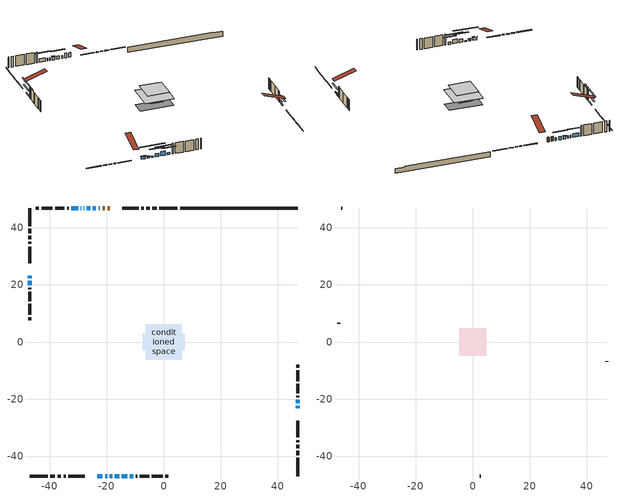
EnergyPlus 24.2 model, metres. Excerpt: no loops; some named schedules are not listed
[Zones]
conditioned space
 floor outside (Floor1 construction): -2.82,-2.82 -2.82,2.82 2.82,2.82 2.82,-2.82 z0.15
 floor adiabatic (AdiabaticFloorConstruction): -6.26,-6.26 -6.26,6.26 6.26,6.26 6.26,-6.26 z2.59
 floor foundation (Slab1 construction): -7.37,-2.95 -7.37,2.95 7.37,2.95 7.37,-2.95 z-2.29
 wall outside (RimJoist1 construction): 4.81,46.99 -1.51,46.99 / -46.99,-46.99 -40.67,-46.99 / -46.99,46.99 -46.99,40.67 / 46.99,-46.99 46.99,-40.67 z0.15:0.45
 wall outside (RimJoist2 construction): -2.44,46.99 -4.04,46.99 / -39.74,-46.99 -38.14,-46.99 / -46.99,39.74 -46.99,38.14 / 46.99,-39.74 46.99,-38.14 z0.15:0.45
 wall outside (RimJoist3 construction): -4.97,46.99 -6.11,46.99 / -37.21,-46.99 -36.07,-46.99 / -46.99,37.21 -46.99,36.07 / 46.99,-37.21 46.99,-36.07 z0.15:0.45
 wall outside (RimJoist4 construction): -7.04,46.99 -7.81,46.99 / -35.14,-46.99 -34.37,-46.99 / -46.99,35.14 -46.99,34.37 / 46.99,-35.14 46.99,-34.37 z0.15:0.45
 wall outside (RimJoist5 construction): -8.74,46.99 -14.56,46.99 / -33.44,-46.99 -27.62,-46.99 / -46.99,33.44 -46.99,27.62 / 46.99,-33.44 46.99,-27.62 z0.15:0.45
 wall outside (AdiabaticWallConstruction 1): -18.88,46.99 -19.68,46.99 / -20.61,46.99 -21.44,46.99 z0.15:2.18
 wall outside (AdiabaticWallConstruction): -22.36,46.99 -22.85,46.99 / -27.87,46.99 -28.04,46.99 / -28.96,46.99 -29.1,46.99 z0.15:1.37; -23.78,46.99 -24.9,46.99 / -25.82,46.99 -26.94,46.99 z0.15:1.57; -23.3,-46.99 -21.52,-46.99 z0.15:1.32; -20.59,-46.99 -19.78,-46.99 z0.15:0.81; -46.99,23.3 -46.99,22.43 z0.15:0.61; -18.85,-46.99 -18.09,-46.99 / -46.99,21.51 -46.99,19.98 z0.15:0.66; -30.03,46.99 -32.47,46.99 z0.15:1.78; 46.99,-23.3 46.99,-22.43 z0.15:0.91; -17.16,-46.99 -15.69,-46.99 z0.15:1.62; -14.76,-46.99 -12.83,-46.99 z0.15:2.08; -11.9,-46.99 -10.73,-46.99 z0.15:1.12; 46.99,-21.51 46.99,-20.29 z0.15:1.07
 wall outside (Wall1 construction): -33.4,46.99 -33.88,46.99 / -9.8,-46.99 -9.32,-46.99 / -46.99,19.05 -46.99,18.57 / 46.99,-19.36 46.99,-18.87 z0.15:5.03
 wall outside (Wall2 construction): -34.81,46.99 -38.12,46.99 / -8.39,-46.99 -5.08,-46.99 / -46.99,17.64 -46.99,14.33 / 46.99,-17.94 46.99,-14.63 z0.15:5.03
 wall outside (Wall3 construction): -39.05,46.99 -42.82,46.99 / -4.15,-46.99 -0.38,-46.99 / -46.99,13.4 -46.99,9.63 / 46.99,-13.7 46.99,-9.93 z0.15:5.03
 wall outside (Wall4 construction): -43.75,46.99 -44.81,46.99 / 0.55,-46.99 1.61,-46.99 / -46.99,8.7 -46.99,7.64 / 46.99,-9 46.99,-7.94 z0.15:5.03
 wall foundation (FoundationWall1 construction): 5.74,46.99,-2.29 5.74,46.99,0.15 42.87,46.99,0.15 42.87,46.99,-0.13 46.99,46.99,-0.13 46.99,46.99,-2.29
 window (WindowConstruction 11): -22.37,46.99 -22.85,46.99 z0.15:1.37
 window (WindowConstruction 6): -23.78,46.99 -24.9,46.99 z0.15:1.57
 window (WindowConstruction 7): -25.83,46.99 -26.94,46.99 z0.15:1.57
 window (WindowConstruction 8): -23.3,-46.99 -21.52,-46.99 z0.15:1.32
 window (WindowConstruction 9): -20.59,-46.99 -19.78,-46.99 z0.15:0.81
 window (WindowConstruction 10): -46.99,23.3 -46.99,22.44 z0.15:0.61
 window (WindowConstruction 14): -18.85,-46.99 -18.09,-46.99 z0.15:0.66
 window (WindowConstruction 15): -46.99,21.51 -46.99,19.98 z0.15:0.66
 window (WindowConstruction 12): -27.87,46.99 -28.03,46.99 z0.15:1.37
 window (WindowConstruction 13): -28.96,46.99 -29.1,46.99 z0.15:1.37
 window (WindowConstruction): -30.03,46.99 -32.47,46.99 z0.15:1.77
 window (WindowConstruction 1): 46.99,-23.3 46.99,-22.44 z0.15:0.91
 window (WindowConstruction 2): -17.16,-46.99 -15.69,-46.99 z0.15:1.62
 window (WindowConstruction 3): -14.76,-46.99 -12.83,-46.99 z0.15:2.08
 window (WindowConstruction 4): -11.9,-46.99 -10.73,-46.99 z0.15:1.12
 window (WindowConstruction 5): 46.99,-21.51 46.99,-20.29 z0.15:1.06
 door (Door): -18.88,46.99 -19.68,46.99 z0.15:2.18
 door (Door 1): -20.61,46.99 -21.44,46.99 z0.15:2.18
 ceiling adiabatic (AdiabaticFloorConstruction): 6.26,-6.26 6.26,6.26 -6.26,6.26 -6.26,-6.26 z2.59
attic - vented
 floor to conditioned space (Floor2 construction Reversed): -4.8,-4.8 -4.8,4.8 4.8,4.8 4.8,-4.8 z5.03
 wall outside (Wall5 construction): -45.74,46.99 -46.07,46.99 / 2.54,-46.99 2.87,-46.99 / -46.99,6.71 -46.99,6.39 / 46.99,-7.01 46.99,-6.69 z0.15:5.03
 roof outside (Roof1 construction): -17.95,46.99,5.03 -17.95,37.65,8.14 -15.49,37.65,8.14 -15.49,46.99,5.03; -24.23,-46.99,5.03 -24.23,-37.65,8.14 -26.69,-37.65,8.14 -26.69,-46.99,5.03; -46.99,24.23,5.03 -37.65,24.23,8.14 -37.65,26.69,8.14 -46.99,26.69,5.03; 46.99,-24.23,5.03 37.65,-24.23,8.14 37.65,-26.69,8.14 46.99,-26.69,5.03
shading: -27.39,46.99 -21.29,46.99 -21.29,47.41 -27.39,47.41 z4.06; -27.14,46.99 -25.62,46.99 -25.62,47.41 -27.14,47.41 z1.77; -21.32,-46.99 -23.5,-46.99 -23.5,-47.41 -21.32,-47.41 z1.52; -19.58,-46.99 -20.79,-46.99 -20.79,-47.41 -19.58,-47.41 z1.01; -46.99,19.94 -46.99,25.79 -47.41,25.79 -47.41,19.94 z3.1; -12.98,-46.99 -23.96,-46.99 -23.96,-47.41 -12.98,-47.41 z5.77; -46.99,14.87 -46.99,26.62 -47.41,26.62 -47.41,14.87 z5.77; -34.96,46.99 -27.54,46.99 -27.54,47.41 -34.96,47.41 z4.26; 46.99,-19.95 46.99,-25.79 47.41,-25.79 47.41,-19.95 z3.4; -13.2,-46.99 -19.65,-46.99 -19.65,-47.41 -13.2,-47.41 z4.11; -10.34,-46.99 -17.25,-46.99 -17.25,-47.41 -10.34,-47.41 z4.57; -8.24,-46.99 -14.39,-46.99 -14.39,-47.41 -8.24,-47.41 z3.61; 46.99,-20.09 46.99,-21.71 47.41,-21.71 47.41,-20.09 z1.27
[Building]
Building 1: Terrain=Suburbs
[Site:Location]
Ottawa Intl AP_ON: Latitude {deg}=45.32; Longitude {deg}=-75.67; Time Zone {hr}=-5; Elevation {m}=115; Keep Site Location Information=Yes
[Site:GroundTemperature:Shallow]
1.18808, -1.19398, -1.38475, -0.254337, 4.28362, 8.80044, 12.7163, 15.1969, 15.4076, 13.3901, 9.57408, 5.19582
[Site:WaterMainsTemperature]
Calculation Method=Schedule; Temperature Schedule=mains temperature schedule
[Material] Roughness=Rough; Thermal Absorptance=0.9
Name | Thickness {m} | Conductivity {W/m-K} | Density {kg/m3} | Specific Heat {J/kg-K} | Solar Absorptance | Visible Absorptance
asphalt or fiberglass shingles | 0.00635 | 0.162714 | 1121.4 | 1465.45 | 0.4 | 0.4
ceiling loosefill ins | 0.169333 | 0.0480833 | 16.02 | 1046.75 | 0.7 | 0.7
ceiling stud and cavity | 0.1397 | 0.150545 | 65.682 | 1177.47 | 0.7 | 0.7
concrete 4.0 in. | 0.1016 | 1.803125 | 2242.8 | 837.4 | 0.7 | 0.7
concrete 8.0 in. | 0.2032 | 1.803125 | 2242.8 | 837.4 | 0.7 | 0.7
door material | 0.04445 | 0.327969 | 512.64 | 1214.23 | 0.7 | 0.7
exterior vertical ins | 0.0220378 | 0.029427 | 32.04 | 1214.23 | 0.7 | 0.7
floor covering | 0.0127 | 0.0433444 | 54.468 | 1339.84 | 0.6 | 0.6
floor rigid ins; rim joist rigid ins | 0.051816 | 0.029427 | 32.04 | 1214.23 | 0.7 | 0.7
floor rigid ins 1; wall rigid ins | 0.512978 | 0.029427 | 32.04 | 1214.23 | 0.7 | 0.7
floor stud and cavity | 0.1397 | 0.106038 | 92.3553 | 1139.71 | 0.7 | 0.7
floor stud and cavity 1 | 0.1397 | 1.75129 | 37.0049 | 1207.88 | 0.7 | 0.7
furniture material conditioned space 1 | 0.1524 | 0.115458 | 640.8 | 1214.23 | 0.6 | 0.6
gypsum board | 0.0127 | 0.160291 | 801 | 837.4 | 0.6 | 0.6
gypsum board 1 | 0.0127 | 0.160291 | 801 | 837.4 | 0.7 | 0.7
osb sheathing 0.5 in. | 0.0127 | 0.115458 | 512.64 | 1214.23 | 0.7 | 0.7
osb sheathing 0.75 in. | 0.01905 | 0.115458 | 512.64 | 1214.23 | 0.7 | 0.7
osb sheathing 2.0 in. | 0.0508 | 0.115458 | 512.64 | 1214.23 | 0.7 | 0.7
rim joist stud and cavity | 0.0508 | 0.0292424 | 125.044 | 1163.47 | 0.6 | 0.6
rim joist stud and cavity 1 | 0.0508 | 0.0294214 | 125.044 | 1163.47 | 0.6 | 0.6
rim joist stud and cavity 2 | 0.0508 | 0.301842 | 125.044 | 1163.47 | 0.6 | 0.6
rim joist stud and cavity 3 | 0.0508 | 0.103237 | 50.32683 | 1063.81 | 0.6 | 0.6
rim joist stud and cavity 4 | 0.0508 | 0.0296634 | 125.044 | 1163.47 | 0.6 | 0.6
wall stud and cavity | 0.1397 | 0.0879583 | 139.0536 | 1170.24 | 0.7 | 0.7
wall stud and cavity 1 | 0.1397 | 0.0929022 | 139.0536 | 1170.24 | 0.7 | 0.7
wall stud and cavity 2 | 0.1397 | 0.0943382 | 139.0536 | 1170.24 | 0.7 | 0.7
wall stud and cavity 3 | 0.1397 | 0.0849447 | 139.0536 | 1170.24 | 0.7 | 0.7
wall stud and cavity 4 | 0.0889 | 6.1454 | 50.32683 | 1063.81 | 0.6 | 0.6
wall stud and cavity 5 | 0.0889 | 0.380278 | 52.3479 | 1209.89 | 0.7 | 0.7
wall stud and cavity 6 | 0.0889 | 0.391764 | 83.0341 | 1211.67 | 0.7 | 0.7
wood siding | 0.0254 | 0.102417 | 544.68 | 1172.36 | 0.4 | 0.4
wood siding 1 | 0.00254 | 0.102417 | 544.68 | 1172.36 | 0.4 | 0.4
wood siding 2; wood siding 3; wood siding 4 | 0.0254 | 0.102417 | 544.68 | 1172.36 | 0.7 | 0.7
[WindowMaterial:SimpleGlazingSystem]
Name | U-Factor {W/m2-K} | Solar Heat Gain Coefficient
WindowMaterial | 3.296079 | 0.7
WindowMaterial 1 | 5.17606 | 0.63
WindowMaterial 10 | 3.30687 | 0.61
WindowMaterial 11 | 3.31141 | 0.43
WindowMaterial 12 | 3.30232 | 0.43
WindowMaterial 13 | 4.7911 | 0.64
WindowMaterial 2 | 2.961077 | 0.6
WindowMaterial 3 | 2.97868 | 0.59
WindowMaterial 4 | 2.99855 | 0.54
WindowMaterial 5 | 3.80653 | 0.69
WindowMaterial 6 | 2.91792 | 0.67
WindowMaterial 7 | 3.557267 | 0.7
WindowMaterial 8 | 4.210237 | 0.66
WindowMaterial 9 | 3.00934 | 0.57
[Construction]
AdiabaticFloorConstruction: floor stud and cavity 1, floor rigid ins 1, osb sheathing 0.75 in., floor covering
AdiabaticWallConstruction: wood siding 3, wall rigid ins, wall stud and cavity 5, gypsum board
AdiabaticWallConstruction 1: wood siding 4, wall rigid ins, wall stud and cavity 5, gypsum board
Door; Door 1: door material
Floor1 construction: floor stud and cavity, floor rigid ins, osb sheathing 0.75 in., floor covering
Floor2 construction Reversed: gypsum board, ceiling stud and cavity, ceiling loosefill ins
FoundationWall1 construction: concrete 8.0 in., gypsum board 1
furniture construction conditioned space 1: furniture material conditioned space 1
PartitionWallConstruction: gypsum board, wall stud and cavity 6, gypsum board
RimJoist1 construction: wood siding 2, osb sheathing 2.0 in., rim joist stud and cavity
RimJoist2 construction: wood siding 2, osb sheathing 2.0 in., rim joist stud and cavity 1
RimJoist3 construction: wood siding 2, rim joist rigid ins, osb sheathing 2.0 in., rim joist stud and cavity 2
RimJoist4 construction: wood siding 2, rim joist stud and cavity 3
RimJoist5 construction: wood siding 2, osb sheathing 2.0 in., rim joist stud and cavity 4
Roof1 construction: asphalt or fiberglass shingles
Slab1 construction: concrete 4.0 in.
Wall1 construction: wood siding, osb sheathing 0.5 in., wall stud and cavity, gypsum board
Wall2 construction: wood siding, osb sheathing 0.5 in., wall stud and cavity 1, gypsum board
Wall3 construction: wood siding, osb sheathing 0.5 in., wall stud and cavity 2, gypsum board
Wall4 construction: wood siding, osb sheathing 0.5 in., wall stud and cavity 3, gypsum board
Wall5 construction: wood siding 1, wall stud and cavity 4
WindowConstruction: WindowMaterial
WindowConstruction 1: WindowMaterial 1
WindowConstruction 10: WindowMaterial 9
WindowConstruction 11: WindowMaterial 10
WindowConstruction 12: WindowMaterial 11
WindowConstruction 13: WindowMaterial 12
WindowConstruction 14; WindowConstruction 15: WindowMaterial 13
WindowConstruction 2: WindowMaterial 2
WindowConstruction 3: WindowMaterial 3
WindowConstruction 4: WindowMaterial 4
WindowConstruction 5: WindowMaterial 5
WindowConstruction 6; WindowConstruction 7: WindowMaterial 6
WindowConstruction 8: WindowMaterial 7
WindowConstruction 9: WindowMaterial 8
[Zone] Multiplier=1; Part of Total Floor Area=Yes
Name | Volume {m3}
attic - vented | 46.5993
conditioned space | 647.2
[Space]
Name | Zone | Volume {m3}
attic - vented 1 | attic - vented | 46.5993
conditioned space 1 | conditioned space | 647.2
[ZoneInfiltration:EffectiveLeakageArea]
infil attic - vented 1: Zone or Space=attic - vented 1; Schedule=Always On Discrete; Effective Air Leakage Area {cm2}=3878.74; Stack Coefficient=0.000555814; Wind Coefficient=1.59289e-05
[ZoneMixing]
whole house fan mix: Zone or Space=attic - vented; Schedule=Always On Continuous; Design Flow Rate Calculation Method=Flow/Zone; Design Flow Rate {m3/s}=0; Source Zone or Space=conditioned space
[SurfaceProperty:ExposedFoundationPerimeter]
Slab1: Exposed Perimeter Calculation Method=TotalExposedPerimeter; Total Exposed Perimeter {m}=41.251
[InternalMass] Zone or ZoneList=conditioned space; Space or SpaceList=conditioned space 1
Name | Construction | Surface Area {m2}
furniture mass conditioned space 1 | furniture construction conditioned space 1 | 110.072
partition wall mass | PartitionWallConstruction | 275.18
[Lights]
interior lighting: Zone or ZoneList or Space or SpaceList=conditioned space 1; Schedule=interior lighting schedule; Design Level Calculation Method=LightingLevel; Lighting Level {W}=343.2; Return Air Fraction=0; Fraction Radiant=0.6; Fraction Visible=0.2; Fraction Replaceable=1
[People]
occupants: Zone or ZoneList or Space or SpaceList=conditioned space 1; Number of People Schedule=occupants schedule; Number of People Calculation Method=People; Number of People=3; Fraction Radiant=0.314171; Sensible Heat Fraction=0.56303; Activity Level Schedule=occupants activity schedule; Carbon Dioxide Generation Rate {m3/s-W}=0; Enable ASHRAE 55 Comfort Warnings=No; Mean Radiant Temperature Calculation Type=EnclosureAveraged
[ElectricEquipment] Zone or ZoneList or Space or SpaceList=conditioned space 1; Design Level Calculation Method=EquipmentLevel
Name | Schedule | Design Level {W} | Fraction Latent | Fraction Radiant | Fraction Lost
clothes dryer | clothes dryer schedule | 140.772 | 0.015 | 0.081 | 0.85
clothes washer | clothes washer schedule | 32.1985 | 0.03 | 0.162 | 0.7
cooking range | cooking range schedule | 215.147 | 0.08 | 0.432 | 0.2
dishwasher | dishwasher schedule | 66.8632 | 0.3 | 0.18 | 0.4
fridge | fridge schedule | 72.9452 | 0 | 0.6 | 0
mech vent house fan | mech vent house fan schedule | 0 | 0 | 0 | 1
mech vent house fan cfis | mech vent house fan cfis schedule | 0 | 0 | 0 | 0
mech vent range fan 0 | mech vent range fan 0 schedule | 57 | 0 | 0 | 1
misc plug loads | misc plug loads schedule | 494.7 | 0.045 | 0.513 | 0.1
whole house fan | Always On Discrete | 0 | 0 | 0 | 1
[OtherEquipment] Zone or ZoneList or Space or SpaceList=conditioned space 1; Design Level Calculation Method=EquipmentLevel
Name | Fuel Type | Schedule | Design Level {W} | Fraction Latent | Fraction Radiant | Fraction Lost
clothes dryer 1 | Electricity | clothes dryer schedule | 0 | 0.015 | 0.081 | 0.85
cooking range 1 | Electricity | cooking range schedule | 0 | 0.08 | 0.432 | 0.2
general water use latent | None | general water use schedule | 62.594 | 1 | 0 | 0
general water use sensible | None | general water use schedule | -61.6891 | 0 | 0.6 | 0
mech vent house fan latent load | None | Always On Discrete | 0 | 1 | 0 | 0
mech vent house fan sensible load | None | Always On Discrete | 0 | 0 | 0 | 0
water heater energy adjustment1 | NaturalGas | Always On Discrete | 0.01 | 0 | 0 | 1
[ZoneInfiltration:DesignFlowRate] Zone or ZoneList or Space or SpaceList=conditioned space 1; Schedule=Always On Discrete; Design Flow Rate Calculation Method=Flow/Zone; Design Flow Rate {m3/s}=0
infil flow; natural vent flow; whole house fan flow
[Foundation:Kiva]
Foundation Kiva 1: Initial Indoor Air Temperature {C}=18; Wall Height Above Grade {m}=0.149992; Wall Depth Below Slab {m}=0.2032; Custom Block Material Name 1=exterior vertical ins; Custom Block Depth 1 {m}=2.43998; Custom Block X Position 1 {m}=0.2159; Custom Block Z Position 1 {m}=0
[Foundation:Kiva:Settings]
Soil Conductivity {W/m-K}=0.849921; Soil Density {kg/m3}=1842.3; Soil Specific Heat {J/kg-K}=418.7; Ground Solar Absorptivity=0.9; Ground Thermal Absorptivity=0.9; Ground Surface Roughness {m}=0.03; Far-Field Width {m}=40; Deep-Ground Boundary Condition=ZeroFlux; Deep-Ground Depth {m}=40; Minimum Cell Dimension {m}=0.2; Maximum Cell Growth Coefficient=3; Simulation Timestep=Timestep
[Exterior:Lights]
exterior lighting: Schedule=exterior lighting schedule; Design Level {W}=75.6
[Schedule:Constant]
Name | Hourly Value
Always On Continuous; mech vent house fan schedule; mech vent house fan cfis schedule; Always On Discrete | 1
occupants activity schedule | 117.228
fridge schedule | 0
[Schedule:Week:Daily]
interior lighting schedule Week Rule - Jan1-Jan27: interior lighting schedule day, interior lighting schedule day, interior lighting schedule day, interior lighting schedule day, interior lighting schedule day, interior lighting schedule day, interior lighting schedule day, interior lighting schedule default day, interior lighting schedule default day, interior lighting schedule default day, interior lighting schedule default day, interior lighting schedule default day
interior lighting schedule Week Rule - Jan28-Feb3: interior lighting schedule day, interior lighting schedule day, interior lighting schedule day, interior lighting schedule day, interior lighting schedule day 1, interior lighting schedule day 1, interior lighting schedule day 1, interior lighting schedule default day, interior lighting schedule default day, interior lighting schedule default day, interior lighting schedule default day, interior lighting schedule default day
interior lighting schedule Week Rule - Feb4-Feb24: interior lighting schedule day 1, interior lighting schedule day 1, interior lighting schedule day 1, interior lighting schedule day 1, interior lighting schedule day 1, interior lighting schedule day 1, interior lighting schedule day 1, interior lighting schedule default day, interior lighting schedule default day, interior lighting schedule default day, interior lighting schedule default day, interior lighting schedule default day
interior lighting schedule Week Rule - Feb25-Mar3: interior lighting schedule day 1, interior lighting schedule day 1, interior lighting schedule day 1, interior lighting schedule day 1, interior lighting schedule day 2, interior lighting schedule day 2, interior lighting schedule day 2, interior lighting schedule default day, interior lighting schedule default day, interior lighting schedule default day, interior lighting schedule default day, interior lighting schedule default day
interior lighting schedule Week Rule - Mar4-Mar31: interior lighting schedule day 2, interior lighting schedule day 2, interior lighting schedule day 2, interior lighting schedule day 2, interior lighting schedule day 2, interior lighting schedule day 2, interior lighting schedule day 2, interior lighting schedule default day, interior lighting schedule default day, interior lighting schedule default day, interior lighting schedule default day, interior lighting schedule default day
interior lighting schedule Week Rule - Apr1-Apr28: interior lighting schedule day 3, interior lighting schedule day 3, interior lighting schedule day 3, interior lighting schedule day 3, interior lighting schedule day 3, interior lighting schedule day 3, interior lighting schedule day 3, interior lighting schedule default day, interior lighting schedule default day, interior lighting schedule default day, interior lighting schedule default day, interior lighting schedule default day
interior lighting schedule Week Rule - Apr29-May5: interior lighting schedule day 3, interior lighting schedule day 3, interior lighting schedule day 4, interior lighting schedule day 4, interior lighting schedule day 4, interior lighting schedule day 4, interior lighting schedule day 4, interior lighting schedule default day, interior lighting schedule default day, interior lighting schedule default day, interior lighting schedule default day, interior lighting schedule default day
interior lighting schedule Week Rule - May6-May26: interior lighting schedule day 4, interior lighting schedule day 4, interior lighting schedule day 4, interior lighting schedule day 4, interior lighting schedule day 4, interior lighting schedule day 4, interior lighting schedule day 4, interior lighting schedule default day, interior lighting schedule default day, interior lighting schedule default day, interior lighting schedule default day, interior lighting schedule default day
interior lighting schedule Week Rule - May27-Jun2: interior lighting schedule day 4, interior lighting schedule day 4, interior lighting schedule day 4, interior lighting schedule day 4, interior lighting schedule day 4, interior lighting schedule day 5, interior lighting schedule day 5, interior lighting schedule default day, interior lighting schedule default day, interior lighting schedule default day, interior lighting schedule default day, interior lighting schedule default day
interior lighting schedule Week Rule - Jun3-Jun30: interior lighting schedule day 5, interior lighting schedule day 5, interior lighting schedule day 5, interior lighting schedule day 5, interior lighting schedule day 5, interior lighting schedule day 5, interior lighting schedule day 5, interior lighting schedule default day, interior lighting schedule default day, interior lighting schedule default day, interior lighting schedule default day, interior lighting schedule default day
interior lighting schedule Week Rule - Jul1-Jul28: interior lighting schedule day 6, interior lighting schedule day 6, interior lighting schedule day 6, interior lighting schedule day 6, interior lighting schedule day 6, interior lighting schedule day 6, interior lighting schedule day 6, interior lighting schedule default day, interior lighting schedule default day, interior lighting schedule default day, interior lighting schedule default day, interior lighting schedule default day
interior lighting schedule Week Rule - Jul29-Aug4: interior lighting schedule day 6, interior lighting schedule day 6, interior lighting schedule day 6, interior lighting schedule day 7, interior lighting schedule day 7, interior lighting schedule day 7, interior lighting schedule day 7, interior lighting schedule default day, interior lighting schedule default day, interior lighting schedule default day, interior lighting schedule default day, interior lighting schedule default day
interior lighting schedule Week Rule - Aug5-Aug25: interior lighting schedule day 7, interior lighting schedule day 7, interior lighting schedule day 7, interior lighting schedule day 7, interior lighting schedule day 7, interior lighting schedule day 7, interior lighting schedule day 7, interior lighting schedule default day, interior lighting schedule default day, interior lighting schedule default day, interior lighting schedule default day, interior lighting schedule default day
interior lighting schedule Week Rule - Aug26-Sep1: interior lighting schedule day 7, interior lighting schedule day 7, interior lighting schedule day 7, interior lighting schedule day 7, interior lighting schedule day 7, interior lighting schedule day 7, interior lighting schedule day 8, interior lighting schedule default day, interior lighting schedule default day, interior lighting schedule default day, interior lighting schedule default day, interior lighting schedule default day
interior lighting schedule Week Rule - Sep2-Sep29: interior lighting schedule day 8, interior lighting schedule day 8, interior lighting schedule day 8, interior lighting schedule day 8, interior lighting schedule day 8, interior lighting schedule day 8, interior lighting schedule day 8, interior lighting schedule default day, interior lighting schedule default day, interior lighting schedule default day, interior lighting schedule default day, interior lighting schedule default day
interior lighting schedule Week Rule - Sep30-Oct6: interior lighting schedule day 8, interior lighting schedule day 9, interior lighting schedule day 9, interior lighting schedule day 9, interior lighting schedule day 9, interior lighting schedule day 9, interior lighting schedule day 9, interior lighting schedule default day, interior lighting schedule default day, interior lighting schedule default day, interior lighting schedule default day, interior lighting schedule default day
interior lighting schedule Week Rule - Oct7-Oct27: interior lighting schedule day 9, interior lighting schedule day 9, interior lighting schedule day 9, interior lighting schedule day 9, interior lighting schedule day 9, interior lighting schedule day 9, interior lighting schedule day 9, interior lighting schedule default day, interior lighting schedule default day, interior lighting schedule default day, interior lighting schedule default day, interior lighting schedule default day
interior lighting schedule Week Rule - Oct28-Nov3: interior lighting schedule day 9, interior lighting schedule day 9, interior lighting schedule day 9, interior lighting schedule day 9, interior lighting schedule day 10, interior lighting schedule day 10, interior lighting schedule day 10, interior lighting schedule default day, interior lighting schedule default day, interior lighting schedule default day, interior lighting schedule default day, interior lighting schedule default day
interior lighting schedule Week Rule - Nov4-Nov24: interior lighting schedule day 10, interior lighting schedule day 10, interior lighting schedule day 10, interior lighting schedule day 10, interior lighting schedule day 10, interior lighting schedule day 10, interior lighting schedule day 10, interior lighting schedule default day, interior lighting schedule default day, interior lighting schedule default day, interior lighting schedule default day, interior lighting schedule default day
interior lighting schedule Week Rule - Nov25-Dec1: interior lighting schedule day 10, interior lighting schedule day 10, interior lighting schedule day 10, interior lighting schedule day 10, interior lighting schedule day 10, interior lighting schedule day 10, interior lighting schedule day 11, interior lighting schedule default day, interior lighting schedule default day, interior lighting schedule default day, interior lighting schedule default day, interior lighting schedule default day
interior lighting schedule Week Rule - Dec2-Dec31: interior lighting schedule day 11, interior lighting schedule day 11, interior lighting schedule day 11, interior lighting schedule day 11, interior lighting schedule day 11, interior lighting schedule day 11, interior lighting schedule day 11, interior lighting schedule default day, interior lighting schedule default day, interior lighting schedule default day, interior lighting schedule default day, interior lighting schedule default day
occupants schedule Week Rule - Jan1-Dec31: occupants schedule day, occupants schedule day, occupants schedule day, occupants schedule day, occupants schedule day, occupants schedule day, occupants schedule day, occupants schedule default day, occupants schedule default day, occupants schedule default day, occupants schedule default day, occupants schedule default day
clothes dryer schedule Week Rule - Jan1-Dec31: clothes dryer schedule day, clothes dryer schedule day, clothes dryer schedule day, clothes dryer schedule day, clothes dryer schedule day, clothes dryer schedule day, clothes dryer schedule day, clothes dryer schedule default day, clothes dryer schedule default day, clothes dryer schedule default day, clothes dryer schedule default day, clothes dryer schedule default day
clothes washer schedule Week Rule - Jan1-Dec31: clothes washer schedule day, clothes washer schedule day, clothes washer schedule day, clothes washer schedule day, clothes washer schedule day, clothes washer schedule day, clothes washer schedule day, clothes washer schedule default day, clothes washer schedule default day, clothes washer schedule default day, clothes washer schedule default day, clothes washer schedule default day
cooking range schedule Week Rule - Jan1-Dec31: cooking range schedule day, cooking range schedule day, cooking range schedule day, cooking range schedule day, cooking range schedule day, cooking range schedule day, cooking range schedule day, cooking range schedule default day, cooking range schedule default day, cooking range schedule default day, cooking range schedule default day, cooking range schedule default day
dishwasher schedule Week Rule - Jan1-Dec31: dishwasher schedule day, dishwasher schedule day, dishwasher schedule day, dishwasher schedule day, dishwasher schedule day, dishwasher schedule day, dishwasher schedule day, dishwasher schedule default day, dishwasher schedule default day, dishwasher schedule default day, dishwasher schedule default day, dishwasher schedule default day
mech vent range fan 0 schedule Week Rule - Jan1-Dec31: mech vent range fan 0 schedule day, mech vent range fan 0 schedule day, mech vent range fan 0 schedule day, mech vent range fan 0 schedule day, mech vent range fan 0 schedule day, mech vent range fan 0 schedule day, mech vent range fan 0 schedule day, mech vent range fan 0 schedule default day, mech vent range fan 0 schedule default day, mech vent range fan 0 schedule default day, mech vent range fan 0 schedule default day, mech vent range fan 0 schedule default day
misc plug loads schedule Week Rule - Jan1-Dec31: misc plug loads schedule day, misc plug loads schedule day, misc plug loads schedule day, misc plug loads schedule day, misc plug loads schedule day, misc plug loads schedule day, misc plug loads schedule day, misc plug loads schedule default day, misc plug loads schedule default day, misc plug loads schedule default day, misc plug loads schedule default day, misc plug loads schedule default day
general water use schedule Week Rule - Jan1-Dec31: general water use schedule day, general water use schedule day, general water use schedule day, general water use schedule day, general water use schedule day, general water use schedule day, general water use schedule day, general water use schedule default day, general water use schedule default day, general water use schedule default day, general water use schedule default day, general water use schedule default day
exterior lighting schedule Week Rule - Jan1-Jan27: exterior lighting schedule day, exterior lighting schedule day, exterior lighting schedule day, exterior lighting schedule day, exterior lighting schedule day, exterior lighting schedule day, exterior lighting schedule day, exterior lighting schedule default day, exterior lighting schedule default day, exterior lighting schedule default day, exterior lighting schedule default day, exterior lighting schedule default day
exterior lighting schedule Week Rule - Jan28-Feb3: exterior lighting schedule day, exterior lighting schedule day, exterior lighting schedule day, exterior lighting schedule day, exterior lighting schedule day 1, exterior lighting schedule day 1, exterior lighting schedule day 1, exterior lighting schedule default day, exterior lighting schedule default day, exterior lighting schedule default day, exterior lighting schedule default day, exterior lighting schedule default day
exterior lighting schedule Week Rule - Feb4-Feb24: exterior lighting schedule day 1, exterior lighting schedule day 1, exterior lighting schedule day 1, exterior lighting schedule day 1, exterior lighting schedule day 1, exterior lighting schedule day 1, exterior lighting schedule day 1, exterior lighting schedule default day, exterior lighting schedule default day, exterior lighting schedule default day, exterior lighting schedule default day, exterior lighting schedule default day
exterior lighting schedule Week Rule - Feb25-Mar3: exterior lighting schedule day 1, exterior lighting schedule day 1, exterior lighting schedule day 1, exterior lighting schedule day 1, exterior lighting schedule day 2, exterior lighting schedule day 2, exterior lighting schedule day 2, exterior lighting schedule default day, exterior lighting schedule default day, exterior lighting schedule default day, exterior lighting schedule default day, exterior lighting schedule default day
exterior lighting schedule Week Rule - Mar4-Mar31: exterior lighting schedule day 2, exterior lighting schedule day 2, exterior lighting schedule day 2, exterior lighting schedule day 2, exterior lighting schedule day 2, exterior lighting schedule day 2, exterior lighting schedule day 2, exterior lighting schedule default day, exterior lighting schedule default day, exterior lighting schedule default day, exterior lighting schedule default day, exterior lighting schedule default day
exterior lighting schedule Week Rule - Apr1-Apr28: exterior lighting schedule day 3, exterior lighting schedule day 3, exterior lighting schedule day 3, exterior lighting schedule day 3, exterior lighting schedule day 3, exterior lighting schedule day 3, exterior lighting schedule day 3, exterior lighting schedule default day, exterior lighting schedule default day, exterior lighting schedule default day, exterior lighting schedule default day, exterior lighting schedule default day
exterior lighting schedule Week Rule - Apr29-May5: exterior lighting schedule day 3, exterior lighting schedule day 3, exterior lighting schedule day 4, exterior lighting schedule day 4, exterior lighting schedule day 4, exterior lighting schedule day 4, exterior lighting schedule day 4, exterior lighting schedule default day, exterior lighting schedule default day, exterior lighting schedule default day, exterior lighting schedule default day, exterior lighting schedule default day
exterior lighting schedule Week Rule - May6-May26: exterior lighting schedule day 4, exterior lighting schedule day 4, exterior lighting schedule day 4, exterior lighting schedule day 4, exterior lighting schedule day 4, exterior lighting schedule day 4, exterior lighting schedule day 4, exterior lighting schedule default day, exterior lighting schedule default day, exterior lighting schedule default day, exterior lighting schedule default day, exterior lighting schedule default day
exterior lighting schedule Week Rule - May27-Jun2: exterior lighting schedule day 4, exterior lighting schedule day 4, exterior lighting schedule day 4, exterior lighting schedule day 4, exterior lighting schedule day 4, exterior lighting schedule day 5, exterior lighting schedule day 5, exterior lighting schedule default day, exterior lighting schedule default day, exterior lighting schedule default day, exterior lighting schedule default day, exterior lighting schedule default day
exterior lighting schedule Week Rule - Jun3-Jun30: exterior lighting schedule day 5, exterior lighting schedule day 5, exterior lighting schedule day 5, exterior lighting schedule day 5, exterior lighting schedule day 5, exterior lighting schedule day 5, exterior lighting schedule day 5, exterior lighting schedule default day, exterior lighting schedule default day, exterior lighting schedule default day, exterior lighting schedule default day, exterior lighting schedule default day
[Schedule:Year]
interior lighting schedule: interior lighting schedule Week Rule - Jan1-Jan27, 1, 1, 1, 27, interior lighting schedule Week Rule - Jan28-Feb3, 1, 28, 2, 3, interior lighting schedule Week Rule - Feb4-Feb24, 2, 4, 2, 24, interior lighting schedule Week Rule - Feb25-Mar3, 2, 25, 3, 3, interior lighting schedule Week Rule - Mar4-Mar31, 3, 4, 3, 31, interior lighting schedule Week Rule - Apr1-Apr28, 4, 1, 4, 28, interior lighting schedule Week Rule - Apr29-May5, 4, 29, 5, 5, interior lighting schedule Week Rule - May6-May26, 5, 6, 5, 26, interior lighting schedule Week Rule - May27-Jun2, 5, 27, 6, 2, interior lighting schedule Week Rule - Jun3-Jun30, 6, 3, 6, 30, interior lighting schedule Week Rule - Jul1-Jul28, 7, 1, 7, 28, interior lighting schedule Week Rule - Jul29-Aug4, 7, 29, 8, 4, interior lighting schedule Week Rule - Aug5-Aug25, 8, 5, 8, 25, interior lighting schedule Week Rule - Aug26-Sep1, 8, 26, 9, 1, interior lighting schedule Week Rule - Sep2-Sep29, 9, 2, 9, 29, interior lighting schedule Week Rule - Sep30-Oct6, 9, 30, 10, 6, interior lighting schedule Week Rule - Oct7-Oct27, 10, 7, 10, 27, interior lighting schedule Week Rule - Oct28-Nov3, 10, 28, 11, 3, interior lighting schedule Week Rule - Nov4-Nov24, 11, 4, 11, 24, interior lighting schedule Week Rule - Nov25-Dec1, 11, 25, 12, 1, interior lighting schedule Week Rule - Dec2-Dec31, 12, 2, 12, 31
occupants schedule: occupants schedule Week Rule - Jan1-Dec31, 1, 1, 12, 31
clothes dryer schedule: clothes dryer schedule Week Rule - Jan1-Dec31, 1, 1, 12, 31
clothes washer schedule: clothes washer schedule Week Rule - Jan1-Dec31, 1, 1, 12, 31
cooking range schedule: cooking range schedule Week Rule - Jan1-Dec31, 1, 1, 12, 31
dishwasher schedule: dishwasher schedule Week Rule - Jan1-Dec31, 1, 1, 12, 31
mech vent range fan 0 schedule: mech vent range fan 0 schedule Week Rule - Jan1-Dec31, 1, 1, 12, 31
misc plug loads schedule: misc plug loads schedule Week Rule - Jan1-Dec31, 1, 1, 12, 31
general water use schedule: general water use schedule Week Rule - Jan1-Dec31, 1, 1, 12, 31
exterior lighting schedule: exterior lighting schedule Week Rule - Jan1-Jan27, 1, 1, 1, 27, exterior lighting schedule Week Rule - Jan28-Feb3, 1, 28, 2, 3, exterior lighting schedule Week Rule - Feb4-Feb24, 2, 4, 2, 24, exterior lighting schedule Week Rule - Feb25-Mar3, 2, 25, 3, 3, exterior lighting schedule Week Rule - Mar4-Mar31, 3, 4, 3, 31, exterior lighting schedule Week Rule - Apr1-Apr28, 4, 1, 4, 28, exterior lighting schedule Week Rule - Apr29-May5, 4, 29, 5, 5, exterior lighting schedule Week Rule - May6-May26, 5, 6, 5, 26, exterior lighting schedule Week Rule - May27-Jun2, 5, 27, 6, 2, exterior lighting schedule Week Rule - Jun3-Jun30, 6, 3, 6, 30, exterior lighting schedule Week Rule - Jul1-Jul28, 7, 1, 7, 28, exterior lighting schedule Week Rule - Jul29-Aug4, 7, 29, 8, 4, exterior lighting schedule Week Rule - Aug5-Aug25, 8, 5, 8, 25, exterior lighting schedule Week Rule - Aug26-Sep1, 8, 26, 9, 1, exterior lighting schedule Week Rule - Sep2-Sep29, 9, 2, 9, 29, exterior lighting schedule Week Rule - Sep30-Oct6, 9, 30, 10, 6, exterior lighting schedule Week Rule - Oct7-Oct27, 10, 7, 10, 27, exterior lighting schedule Week Rule - Oct28-Nov3, 10, 28, 11, 3, exterior lighting schedule Week Rule - Nov4-Nov24, 11, 4, 11, 24, exterior lighting schedule Week Rule - Nov25-Dec1, 11, 25, 12, 1, exterior lighting schedule Week Rule - Dec2-Dec31, 12, 2, 12, 31
[Schedule:Compact]
mains temperature schedule: Through: 01/01, For: AllDays, Until: 24:00, 5.98056, Through: 01/02, For: AllDays, Until: 24:00, 5.90111, Through: 01/03, For: AllDays, Until: 24:00, 5.82222, Through: 01/04, For: AllDays, Until: 24:00, 5.74556, Through: 01/05, For: AllDays, Until: 24:00, 5.66944, Through: 01/06, For: AllDays, Until: 24:00, 5.595, Through: 01/07, For: AllDays, Until: 24:00, 5.52222, Through: 01/08, For: AllDays, Until: 24:00, 5.45, Through: 01/09, For: AllDays, Until: 24:00, 5.38, Through: 01/10, For: AllDays, Until: 24:00, 5.31111, Through: 01/11, For: AllDays, Until: 24:00, 5.24333, Through: 01/12, For: AllDays, Until: 24:00, 5.17778, Through: 01/13, For: AllDays, Until: 24:00, 5.11333, Through: 01/14, For: AllDays, Until: 24:00, 5.05, Through: 01/15, For: AllDays, Until: 24:00, 4.98833, Through: 01/16, For: AllDays, Until: 24:00, 4.92889, Through: 01/17, For: AllDays, Until: 24:00, 4.87, Through: 01/18, For: AllDays, Until: 24:00, 4.81333, Through: 01/19, For: AllDays, Until: 24:00, 4.75833, Through: 01/20, For: AllDays, Until: 24:00, 4.70444, Through: 01/21, For: AllDays, Until: 24:00, 4.65278, Through: 01/22, For: AllDays, Until: 24:00, 4.60222, Through: 01/23, For: AllDays, Until: 24:00, 4.55333, Through: 01/24, For: AllDays, Until: 24:00, 4.50667, Through: 01/25, For: AllDays, Until: 24:00, 4.46111, Through: 01/26, For: AllDays, Until: 24:00, 4.41722, Through: 01/27, For: AllDays, Until: 24:00, 4.37556, Through: 01/28, For: AllDays, Until: 24:00, 4.335, Through: 01/29, For: AllDays, Until: 24:00, 4.29667, Through: 01/30, For: AllDays, Until: 24:00, 4.26, Through: 01/31, For: AllDays, Until: 24:00, 4.225, Through: 02/01, For: AllDays, Until: 24:00, 4.19167, Through: 02/02, For: AllDays, Until: 24:00, 4.16, Through: 02/03, For: AllDays, Until: 24:00, 4.13056, Through: 02/04, For: AllDays, Until: 24:00, 4.10278, Through: 02/05, For: AllDays, Until: 24:00, 4.07667, Through: 02/06, For: AllDays, Until: 24:00, 4.05222, Through: 02/07, For: AllDays, Until: 24:00, 4.03, Through: 02/08, For: AllDays, Until: 24:00, 4.00889, Through: 02/09, For: AllDays, Until: 24:00, 3.99056, Through: 02/10, For: AllDays, Until: 24:00, 3.97333, Through: 02/11, For: AllDays, Until: 24:00, 3.95833, Through: 02/12, For: AllDays, Until: 24:00, 3.945, Through: 02/13, For: AllDays, Until: 24:00, 3.93333, Through: 02/14, For: AllDays, Until: 24:00, 3.92389, Through: 02/15, For: AllDays, Until: 24:00, 3.91611, Through: 02/16, For: AllDays, Until: 24:00, 3.91, Through: 02/17, For: AllDays, Until: 24:00, 3.90611, Through: 02/18, For: AllDays, Until: 24:00, 3.90389, Through: 02/19, For: AllDays, Until: 24:00, 3.90389, Through: 02/20, For: AllDays, Until: 24:00, 3.905, Through: 02/21, For: AllDays, Until: 24:00, 3.90889, Through: 02/22, For: AllDays, Until: 24:00, 3.91389, Through: 02/23, For: AllDays, Until: 24:00, 3.92111, Through: 02/24, For: AllDays, Until: 24:00, 3.93, Through: 02/25, For: AllDays, Until: 24:00, 3.94056, Through: 02/26, For: AllDays, Until: 24:00, 3.95333, Through: 02/27, For: AllDays, Until: 24:00, 3.96778, Through: 02/28, For: AllDays, Until: 24:00, 3.98444, Through: 03/01, For: AllDays, Until: 24:00, 4.00278, Through: 03/02, For: AllDays, Until: 24:00, 4.02278, Through: 03/03, For: AllDays, Until: 24:00, 4.04444, Through: 03/04, For: AllDays, Until: 24:00, 4.06833, Through: 03/05, For: AllDays, Until: 24:00, 4.09389, Through: 03/06, For: AllDays, Until: 24:00, 4.12111, Through: 03/07, For: AllDays, Until: 24:00, 4.15, Through: 03/08, For: AllDays, Until: 24:00, 4.18111, Through: 03/09, For: AllDays, Until: 24:00, 4.21333, Through: 03/10, For: AllDays, Until: 24:00, 4.24778, Through: 03/11, For: AllDays, Until: 24:00, 4.28389, Through: 03/12, For: AllDays, Until: 24:00, 4.32222, Through: 03/13, For: AllDays, Until: 24:00, 4.36167, Through: 03/14, For: AllDays, Until: 24:00, 4.40333, Through: 03/15, For: AllDays, Until: 24:00, 4.44611, Through: 03/16, For: AllDays, Until: 24:00, 4.49111, Through: 03/17, For: AllDays, Until: 24:00, 4.53722, Through: 03/18, For: AllDays, Until: 24:00, 4.58556, Through: 03/19, For: AllDays, Until: 24:00, 4.63556, Through: 03/20, For: AllDays, Until: 24:00, 4.68667, Through: 03/21, For: AllDays, Until: 24:00, 4.74, Through: 03/22, For: AllDays, Until: 24:00, 4.79444, Through: 03/23, For: AllDays, Until: 24:00, 4.85111, Through: 03/24, For: AllDays, Until: 24:00, 4.90889, Through: 03/25, For: AllDays, Until: 24:00, 4.96833, Through: 03/26, For: AllDays, Until: 24:00, 5.02944, Through: 03/27, For: AllDays, Until: 24:00, 5.09167, Through: 03/28, For: AllDays, Until: 24:00, 5.15556, Through: 03/29, For: AllDays, Until: 24:00, 5.22111, Through: 03/30, For: AllDays, Until: 24:00, 5.28833, Through: 03/31, For: AllDays, Until: 24:00, 5.35667, Through: 04/01, For: AllDays, Until: 24:00, 5.42667, Through: 04/02, For: AllDays, Until: 24:00, 5.49778, Through: 04/03, For: AllDays, Until: 24:00, 5.57056, Through: 04/04, For: AllDays, Until: 24:00, 5.64444, Through: 04/05, For: AllDays, Until: 24:00, 5.71944, Through: 04/06, For: AllDays, Until: 24:00, 5.79611, Through: 04/07, For: AllDays, Until: 24:00, 5.87444, Through: 04/08, For: AllDays, Until: 24:00, 5.95389, Through: 04/09, For: AllDays, Until: 24:00, 6.03389, Through: 04/10, For: AllDays, Until: 24:00, 6.11611, Through: 04/11, For: AllDays, Until: 24:00, 6.19889, Through: 04/12, For: AllDays, Until: 24:00, 6.28278, Through: 04/13, For: AllDays, Until: 24:00, 6.36833, Through: 04/14, For: AllDays, Until: 24:00, 6.45444, Through: 04/15, For: AllDays, Until: 24:00, 6.54222, Through: 04/16, For: AllDays, Until: 24:00, 6.63056, Through: 04/17, For: AllDays, Until: 24:00, 6.72056, Through: 04/18, For: AllDays, Until: 24:00, 6.81111, Through: 04/19, For: AllDays, Until: 24:00, 6.90278, Through: 04/20, For: AllDays, Until: 24:00, 6.99556, Through: 04/21, For: AllDays, Until: 24:00, 7.08889, Through: 04/22, For: AllDays, Until: 24:00, 7.18333, Through: 04/23, For: AllDays, Until: 24:00, 7.27889, Through: 04/24, For: AllDays, Until: 24:00, 7.375, Through: 04/25, For: AllDays, Until: 24:00, 7.47222, Through: 04/26, For: AllDays, Until: 24:00, 7.57, Through: 04/27, For: AllDays, Until: 24:00, 7.66889, Through: 04/28, For: AllDays, Until: 24:00, 7.76833, Through: 04/29, For: AllDays, Until: 24:00, 7.86833, Through: 04/30, For: AllDays, Until: 24:00, 7.96889, Through: 05/01, For: AllDays, Until: 24:00, 8.07056, Through: 05/02, For: AllDays, Until: 24:00, 8.17278, Through: 05/03, For: AllDays, Until: 24:00, 8.275, Through: 05/04, For: AllDays, Until: 24:00, 8.37833, Through: 05/05, For: AllDays, Until: 24:00, 8.48222, Through: 05/06, For: AllDays, Until: 24:00, 8.58667, Through: 05/07, For: AllDays, Until: 24:00, 8.69111, Through: 05/08, For: AllDays, Until: 24:00, 8.79667, Through: 05/09, For: AllDays, Until: 24:00, 8.90222, Through: 05/10, For: AllDays, Until: 24:00, 9.00833, Through: 05/11, For: AllDays, Until: 24:00, 9.11444, Through: 05/12, For: AllDays, Until: 24:00, 9.22111, Through: 05/13, For: AllDays, Until: 24:00, 9.32778, Through: 05/14, For: AllDays, Until: 24:00, 9.435, Through: 05/15, For: AllDays, Until: 24:00, 9.54278, Through: 05/16, For: AllDays, Until: 24:00, 9.65, Through: 05/17, For: AllDays, Until: 24:00, 9.75778, Through: 05/18, For: AllDays, Until: 24:00, 9.86611, Through: 05/19, For: AllDays, Until: 24:00, 9.97389, Through: 05/20, For: AllDays, Until: 24:00, 10.0822, Through: 05/21, For: AllDays, Until: 24:00, 10.19, Through: 05/22, For: AllDays, Until: 24:00, 10.2983, Through: 05/23, For: AllDays, Until: 24:00, 10.4061, Through: 05/24, For: AllDays, Until: 24:00, 10.5139, Through: 05/25, For: AllDays, Until: 24:00, 10.6222, Through: 05/26, For: AllDays, Until: 24:00, 10.73, Through: 05/27, For: AllDays, Until: 24:00, 10.8372, Through: 05/28, For: AllDays, Until: 24:00, 10.945, Through: 05/29, For: AllDays, Until: 24:00, 11.0517, Through: 05/30, For: AllDays, Until: 24:00, 11.1589, Through: 05/31, For: AllDays, Until: 24:00, 11.2656, Through: 06/01, For: AllDays, Until: 24:00, 11.3717, Through: 06/02, For: AllDays, Until: 24:00, 11.4778, Through: 06/03, For: AllDays, Until: 24:00, 11.5833, Through: 06/04, For: AllDays, Until: 24:00, 11.6883, Through: 06/05, For: AllDays, Until: 24:00, 11.7933, Through: 06/06, For: AllDays, Until: 24:00, 11.8972, Through: 06/07, For: AllDays, Until: 24:00, 12.0011, Through: 06/08, For: AllDays, Until: 24:00, 12.1044, Through: 06/09, For: AllDays, Until: 24:00, 12.2067, Through: 06/10, For: AllDays, Until: 24:00, 12.3089, Through: 06/11, For: AllDays, Until: 24:00, 12.4106, Through: 06/12, For: AllDays, Until: 24:00, 12.5111, Through: 06/13, For: AllDays, Until: 24:00, 12.6111, Through: 06/14, For: AllDays, Until: 24:00, 12.7106, Through: 06/15, For: AllDays, Until: 24:00, 12.8089, Through: 06/16, For: AllDays, Until: 24:00, 12.9067, Through: 06/17, For: AllDays, Until: 24:00, 13.0039, Through: 06/18, For: AllDays, Until: 24:00, 13.1, Through: 06/19, For: AllDays, Until: 24:00, 13.195, Through: 06/20, For: AllDays, Until: 24:00, 13.2894, Through: 06/21, For: AllDays, Until: 24:00, 13.3833, Through: 06/22, For: AllDays, Until: 24:00, 13.4756, Through: 06/23, For: AllDays, Until: 24:00, 13.5672, Through: 06/24, For: AllDays, Until: 24:00, 13.6578, Through: 06/25, For: AllDays, Until: 24:00, 13.7472, Through: 06/26, For: AllDays, Until: 24:00, 13.8356, Through: 06/27, For: AllDays, Until: 24:00, 13.9233, Through: 06/28, For: AllDays, Until: 24:00, 14.0094, Through: 06/29, For: AllDays, Until: 24:00, 14.0944, Through: 06/30, For: AllDays, Until: 24:00, 14.1789, Through: 07/01, For: AllDays, Until: 24:00, 14.2617, Through: 07/02, For: AllDays, Until: 24:00, 14.3433, Through: 07/03, For: AllDays, Until: 24:00, 14.4233, Through: 07/04, For: AllDays, Until: 24:00, 14.5028, Through: 07/05, For: AllDays, Until: 24:00, 14.5806, Through: 07/06, For: AllDays, Until: 24:00, 14.6567, Through: 07/07, For: AllDays, Until: 24:00, 14.7322, Through: 07/08, For: AllDays, Until: 24:00, 14.8061, Through: 07/09, For: AllDays, Until: 24:00, 14.8783, Through: 07/10, For: AllDays, Until: 24:00, 14.9494, Through: 07/11, For: AllDays, Until: 24:00, 15.0194, Through: 07/12, For: AllDays, Until: 24:00, 15.0878, Through: 07/13, For: AllDays, Until: 24:00, 15.1544, Through: 07/14, For: AllDays, Until: 24:00, 15.22, Through: 07/15, For: AllDays, Until: 24:00, 15.2833, Through: 07/16, For: AllDays, Until: 24:00, 15.3461, Through: 07/17, For: AllDays, Until: 24:00, 15.4067, Through: 07/18, For: AllDays, Until: 24:00, 15.4661, Through: 07/19, For: AllDays, Until: 24:00, 15.5239, Through: 07/20, For: AllDays, Until: 24:00, 15.58, Through: 07/21, For: AllDays, Until: 24:00, 15.6344, Through: 07/22, For: AllDays, Until: 24:00, 15.6872, Through: 07/23, For: AllDays, Until: 24:00, 15.7383, Through: 07/24, For: AllDays, Until: 24:00, 15.7883, Through: 07/25, For: AllDays, Until: 24:00, 15.8361, Through: 07/26, For: AllDays, Until: 24:00, 15.8822, Through: 07/27, For: AllDays, Until: 24:00, 15.9272, Through: 07/28, For: AllDays, Until: 24:00, 15.97, Through: 07/29, For: AllDays, Until: 24:00, 16.0111, Through: 07/30, For: AllDays, Until: 24:00, 16.0506, Through: 07/31, For: AllDays, Until: 24:00, 16.0883, Through: 08/01, For: AllDays, Until: 24:00, 16.1244, Through: 08/02, For: AllDays, Until: 24:00, 16.1583, Through: 08/03, For: AllDays, Until: 24:00, 16.1911, Through: 08/04, For: AllDays, Until: 24:00, 16.2217, Through: 08/05, For: AllDays, Until: 24:00, 16.2506, Through: 08/06, For: AllDays, Until: 24:00, 16.2778, Through: 08/07, For: AllDays, Until: 24:00, 16.3028, Through: 08/08, For: AllDays, Until: 24:00, 16.3267, Through: 08/09, For: AllDays, Until: 24:00, 16.3483, Through: 08/10, For: AllDays, Until: 24:00, 16.3678, Through: 08/11, For: AllDays, Until: 24:00, 16.3861, Through: 08/12, For: AllDays, Until: 24:00, 16.4022, Through: 08/13, For: AllDays, Until: 24:00, 16.4167, Through: 08/14, For: AllDays, Until: 24:00, 16.4289, Through: 08/15, For: AllDays, Until: 24:00, 16.4394, Through: 08/16, For: AllDays, Until: 24:00, 16.4483, Through: 08/17, For: AllDays, Until: 24:00, 16.455, Through: 08/18, For: AllDays, Until: 24:00, 16.4606, Through: 08/19, For: AllDays, Until: 24:00, 16.4633, Through: 08/20, For: AllDays, Until: 24:00, 16.465, Through: 08/21, For: AllDays, Until: 24:00, 16.4644, Through: 08/22, For: AllDays, Until: 24:00, 16.4622, Through: 08/23, For: AllDays, Until: 24:00, 16.4578, Through: 08/24, For: AllDays, Until: 24:00, 16.4517, Through: 08/25, For: AllDays, Until: 24:00, 16.4439, Through: 08/26, For: AllDays, Until: 24:00, 16.4339, Through: 08/27, For: AllDays, Until: 24:00, 16.4222, Through: 08/28, For: AllDays, Until: 24:00, 16.4089, Through: 08/29, For: AllDays, Until: 24:00, 16.3933, Through: 08/30, For: AllDays, Until: 24:00, 16.3761, Through: 08/31, For: AllDays, Until: 24:00, 16.3572, Through: 09/01, For: AllDays, Until: 24:00, 16.3361, Through: 09/02, For: AllDays, Until: 24:00, 16.3139, Through: 09/03, For: AllDays, Until: 24:00, 16.2894, Through: 09/04, For: AllDays, Until: 24:00, 16.2628, Through: 09/05, For: AllDays, Until: 24:00, 16.235, Through: 09/06, For: AllDays, Until: 24:00, 16.205, Through: 09/07, For: AllDays, Until: 24:00, 16.1733, Through: 09/08, For: AllDays, Until: 24:00, 16.14, Through: 09/09, For: AllDays, Until: 24:00, 16.1044, Through: 09/10, For: AllDays, Until: 24:00, 16.0678, Through: 09/11, For: AllDays, Until: 24:00, 16.0289, Through: 09/12, For: AllDays, Until: 24:00, 15.9889, Through: 09/13, For: AllDays, Until: 24:00, 15.9467, Through: 09/14, For: AllDays, Until: 24:00, 15.9028, Through: 09/15, For: AllDays, Until: 24:00, 15.8572, Through: 09/16, For: AllDays, Until: 24:00, 15.81, Through: 09/17, For: AllDays, Until: 24:00, 15.7611, Through: 09/18, For: AllDays, Until: 24:00, 15.7106, Through: 09/19, For: AllDays, Until: 24:00, 15.6583, Through: 09/20, For: AllDays, Until: 24:00, 15.6044, Through: 09/21, For: AllDays, Until: 24:00, 15.5489, Through: 09/22, For: AllDays, Until: 24:00, 15.4922, Through: 09/23, For: AllDays, Until: 24:00, 15.4333, Through: 09/24, For: AllDays, Until: 24:00, 15.3733, Through: 09/25, For: AllDays, Until: 24:00, 15.3117, Through: 09/26, For: AllDays, Until: 24:00, 15.2483, Through: 09/27, For: AllDays, Until: 24:00, 15.1839, Through: 09/28, For: AllDays, Until: 24:00, 15.1178, Through: 09/29, For: AllDays, Until: 24:00, 15.05, Through: 09/30, For: AllDays, Until: 24:00, 14.9811, Through: 10/01, For: AllDays, Until: 24:00, 14.9106, Through: 10/02, For: AllDays, Until: 24:00, 14.8389, Through: 10/03, For: AllDays, Until: 24:00, 14.7656, Through: 10/04, For: AllDays, Until: 24:00, 14.6906, Through: 10/05, For: AllDays, Until: 24:00, 14.615, Through: 10/06, For: AllDays, Until: 24:00, 14.5378, Through: 10/07, For: AllDays, Until: 24:00, 14.4589, Through: 10/08, For: AllDays, Until: 24:00, 14.3794, Through: 10/09, For: AllDays, Until: 24:00, 14.2983, Through: 10/10, For: AllDays, Until: 24:00, 14.2161, Through: 10/11, For: AllDays, Until: 24:00, 14.1322, Through: 10/12, For: AllDays, Until: 24:00, 14.0478, Through: 10/13, For: AllDays, Until: 24:00, 13.9622, Through: 10/14, For: AllDays, Until: 24:00, 13.875, Through: 10/15, For: AllDays, Until: 24:00, 13.7872, Through: 10/16, For: AllDays, Until: 24:00, 13.6983, Through: 10/17, For: AllDays, Until: 24:00, 13.6078, Through: 10/18, For: AllDays, Until: 24:00, 13.5167, Through: 10/19, For: AllDays, Until: 24:00, 13.425, Through: 10/20, For: AllDays, Until: 24:00, 13.3317, Through: 10/21, For: AllDays, Until: 24:00, 13.2378, Through: 10/22, For: AllDays, Until: 24:00, 13.1428, Through: 10/23, For: AllDays, Until: 24:00, 13.0472, Through: 10/24, For: AllDays, Until: 24:00, 12.9506, Through: 10/25, For: AllDays, Until: 24:00, 12.8528, Through: 10/26, For: AllDays, Until: 24:00, 12.755, Through: 10/27, For: AllDays, Until: 24:00, 12.6556, Through: 10/28, For: AllDays, Until: 24:00, 12.5561, Through: 10/29, For: AllDays, Until: 24:00, 12.4556, Through: 10/30, For: AllDays, Until: 24:00, 12.3544, Through: 10/31, For: AllDays, Until: 24:00, 12.2528, Through: 11/01, For: AllDays, Until: 24:00, 12.1506, Through: 11/02, For: AllDays, Until: 24:00, 12.0472, Through: 11/03, For: AllDays, Until: 24:00, 11.9439, Through: 11/04, For: AllDays, Until: 24:00, 11.84, Through: 11/05, For: AllDays, Until: 24:00, 11.7356, Through: 11/06, For: AllDays, Until: 24:00, 11.6306, Through: 11/07, For: AllDays, Until: 24:00, 11.525, Through: 11/08, For: AllDays, Until: 24:00, 11.4194, Through: 11/09, For: AllDays, Until: 24:00, 11.3133, Through: 11/10, For: AllDays, Until: 24:00, 11.2067, Through: 11/11, For: AllDays, Until: 24:00, 11.1, Through: 11/12, For: AllDays, Until: 24:00, 10.9928, Through: 11/13, For: AllDays, Until: 24:00, 10.8856, Through: 11/14, For: AllDays, Until: 24:00, 10.7778, Through: 11/15, For: AllDays, Until: 24:00, 10.6706, Through: 11/16, For: AllDays, Until: 24:00, 10.5628, Through: 11/17, For: AllDays, Until: 24:00, 10.4544, Through: 11/18, For: AllDays, Until: 24:00, 10.3467, Through: 11/19, For: AllDays, Until: 24:00, 10.2383, Through: 11/20, For: AllDays, Until: 24:00, 10.1306, Through: 11/21, For: AllDays, Until: 24:00, 10.0222, Through: 11/22, For: AllDays, Until: 24:00, 9.91444, Through: 11/23, For: AllDays, Until: 24:00, 9.80667, Through: 11/24, For: AllDays, Until: 24:00, 9.69833, Through: 11/25, For: AllDays, Until: 24:00, 9.59111, Through: 11/26, For: AllDays, Until: 24:00, 9.48333, Through: 11/27, For: AllDays, Until: 24:00, 9.37611, Through: 11/28, For: AllDays, Until: 24:00, 9.26889, Through: 11/29, For: AllDays, Until: 24:00, 9.16222, Through: 11/30, For: AllDays, Until: 24:00, 9.05556, Through: 12/01, For: AllDays, Until: 24:00, 8.94944, Through: 12/02, For: AllDays, Until: 24:00, 8.84389, Through: 12/03, For: AllDays, Until: 24:00, 8.73833, Through: 12/04, For: AllDays, Until: 24:00, 8.63333, Through: 12/05, For: AllDays, Until: 24:00, 8.52889, Through: 12/06, For: AllDays, Until: 24:00, 8.425, Through: 12/07, For: AllDays, Until: 24:00, 8.32167, Through: 12/08, For: AllDays, Until: 24:00, 8.21833, Through: 12/09, For: AllDays, Until: 24:00, 8.11611, Through: 12/10, For: AllDays, Until: 24:00, 8.01444, Through: 12/11, For: AllDays, Until: 24:00, 7.91333, Through: 12/12, For: AllDays, Until: 24:00, 7.81278, Through: 12/13, For: AllDays, Until: 24:00, 7.71333, Through: 12/14, For: AllDays, Until: 24:00, 7.61389, Through: 12/15, For: AllDays, Until: 24:00, 7.51611, Through: 12/16, For: AllDays, Until: 24:00, 7.41833, Through: 12/17, For: AllDays, Until: 24:00, 7.32167, Through: 12/18, For: AllDays, Until: 24:00, 7.22611, Through: 12/19, For: AllDays, Until: 24:00, 7.13111, Through: 12/20, For: AllDays, Until: 24:00, 7.03722, Through: 12/21, For: AllDays, Until: 24:00, 6.94389, Through: 12/22, For: AllDays, Until: 24:00, 6.85222, Through: 12/23, For: AllDays, Until: 24:00, 6.76111, Through: 12/24, For: AllDays, Until: 24:00, 6.67056, Through: 12/25, For: AllDays, Until: 24:00, 6.58167, Through: 12/26, For: AllDays, Until: 24:00, 6.49389, Through: 12/27, For: AllDays, Until: 24:00, 6.40667, Through: 12/28, For: AllDays, Until: 24:00, 6.32111, Through: 12/29, For: AllDays, Until: 24:00, 6.23611, Through: 12/30, For: AllDays, Until: 24:00, 6.15278, Through: 12/31, For: AllDays, Until: 24:00, 6.07056
